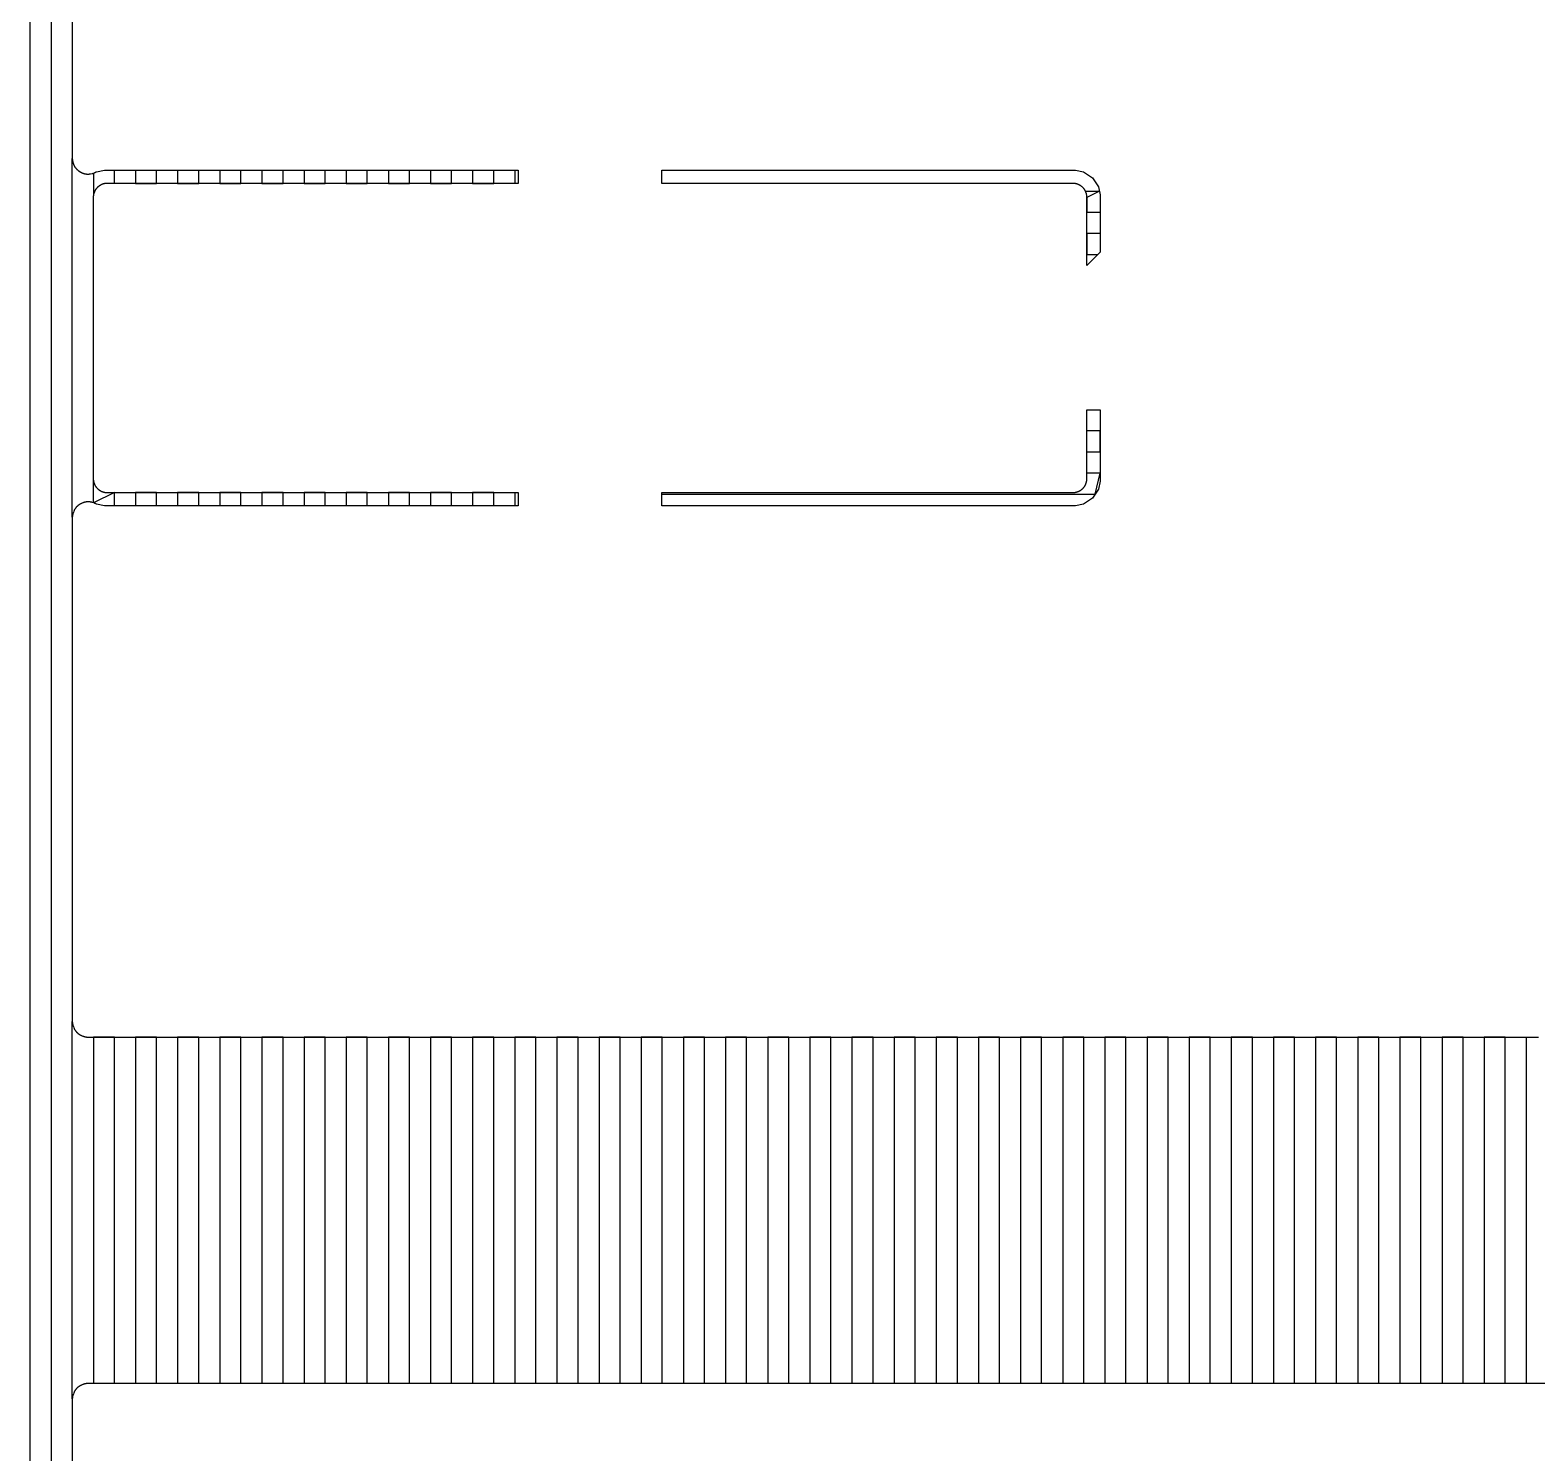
# Model space of a CAD drawing. Header units: metres. Extents: x 141.4 to 191.3, y -114.8 to -61.9.
# Drawn here: x 141.39 to 150.51, y -99.4 to -90.78 of the extents above; entities that cross this region are included whole.
import ezdxf

# ---------------------------------------------------------------- set-up
doc = ezdxf.new("R2010")
doc.units = ezdxf.units.M

msp = doc.modelspace()

# ---------------------------------------------------------------- linework, layer by layer
for points in [[(191.3479, -61.907), (191.3479, -114.8099), (141.392, -114.8099), (141.392, -61.907)], [(141.5195, -61.907), (141.5195, -114.8099), (141.647, -114.8099), (141.647, -108.3264)], [(141.647, -89.2048), (141.647, -91.5583), (141.647, -91.5604), (141.6471, -91.5624), (141.6472, -91.5645), (141.6474, -91.5666), (141.6476, -91.5687), (141.6479, -91.5707), (141.6483, -91.5728), (141.6486, -91.5749), (141.6491, -91.5769), (141.6495, -91.5789), (141.6501, -91.5809), (141.6507, -91.5829), (141.6526, -91.5893), (141.6532, -91.5913), (141.6539, -91.5933), (141.6546, -91.5952), (141.6554, -91.5972), (141.6562, -91.5991), (141.6571, -91.601), (141.658, -91.6029), (141.659, -91.6047), (141.66, -91.6066), (141.661, -91.6084), (141.6621, -91.6101), (141.6633, -91.6119), (141.6644, -91.6136), (141.6657, -91.6153), (141.6669, -91.617), (141.6682, -91.6186), (141.6696, -91.6202), (141.671, -91.6217), (141.6724, -91.6233), (141.6738, -91.6248), (141.6753, -91.6262), (141.6769, -91.6276), (141.6784, -91.629), (141.68, -91.6304), (141.6816, -91.6317), (141.6833, -91.6329), (141.685, -91.6342), (141.6867, -91.6353), (141.694, -91.6402), (141.6958, -91.6414), (141.6976, -91.6425), (141.6994, -91.6435), (141.7012, -91.6445), (141.703, -91.6455), (141.7049, -91.6464), (141.7068, -91.6473), (141.7087, -91.6481), (141.7107, -91.6489), (141.7126, -91.6496), (141.7146, -91.6503), (141.7166, -91.6509), (141.7186, -91.6515), (141.7206, -91.652), (141.7226, -91.6525), (141.7247, -91.6529), (141.7267, -91.6533), (141.7288, -91.6536), (141.7308, -91.6539), (141.7329, -91.6541), (141.735, -91.6543), (141.7371, -91.6544), (141.7392, -91.6545), (141.7413, -91.6545), (141.7433, -91.6545), (141.7454, -91.6544), (141.7475, -91.6543), (141.7496, -91.6541), (141.7517, -91.6539), (141.7537, -91.6536), (141.7558, -91.6533), (141.7578, -91.6529), (141.7665, -91.6512), (141.7685, -91.6508), (141.7705, -91.6503), (141.7726, -91.6498), (141.7746, -91.6492), (141.7766, -91.6485), (141.7785, -91.6479), (141.7805, -91.6471), (141.7824, -91.6464), (141.7843, -91.6455), (141.7862, -91.6447), (141.7881, -91.6438), (141.79, -91.6428), (141.7918, -91.6418), (141.7936, -91.6407), (141.7945, -91.6402), (141.8427, -91.6306), (144.345, -91.6306), (144.345, -91.7106), (141.859, -91.7106), (141.8569, -91.7106), (141.8548, -91.7107), (141.8527, -91.7108), (141.8507, -91.711), (141.8486, -91.7112), (141.8465, -91.7115), (141.8445, -91.7119), (141.8424, -91.7122), (141.8404, -91.7127), (141.8383, -91.7131), (141.8363, -91.7137), (141.8343, -91.7143), (141.8323, -91.7149), (141.8304, -91.7156), (141.8284, -91.7163), (141.8265, -91.7171), (141.8246, -91.7179), (141.8227, -91.7188), (141.8208, -91.7197), (141.8189, -91.7206), (141.8171, -91.7216), (141.8153, -91.7227), (141.8135, -91.7238), (141.8118, -91.7249), (141.8101, -91.7261), (141.8084, -91.7273), (141.8067, -91.7286), (141.8051, -91.7299), (141.8035, -91.7312), (141.8019, -91.7326), (141.8004, -91.734), (141.7989, -91.7355), (141.7974, -91.737), (141.796, -91.7385), (141.7946, -91.7401), (141.7933, -91.7417), (141.792, -91.7433), (141.7907, -91.745), (141.7895, -91.7467), (141.7883, -91.7484), (141.7872, -91.7501), (141.7861, -91.7519), (141.785, -91.7537), (141.784, -91.7555), (141.7831, -91.7574), (141.7822, -91.7593), (141.7813, -91.7612), (141.7805, -91.7631), (141.7797, -91.765), (141.779, -91.767), (141.7783, -91.7689), (141.7777, -91.7709), (141.7771, -91.7729), (141.7765, -91.7749), (141.7761, -91.777), (141.7756, -91.779), (141.7753, -91.7811), (141.7749, -91.7831), (141.7746, -91.7852), (141.7744, -91.7873), (141.7742, -91.7893), (141.7741, -91.7914), (141.774, -91.7935), (141.774, -91.7956), (141.774, -93.4974), (141.774, -93.4995), (141.7741, -93.5016), (141.7742, -93.5037), (141.7744, -93.5057), (141.7746, -93.5078), (141.7749, -93.5099), (141.7753, -93.5119), (141.7756, -93.514), (141.7761, -93.516), (141.7765, -93.5181), (141.7771, -93.5201), (141.7777, -93.5221), (141.7783, -93.5241), (141.779, -93.526), (141.7797, -93.528), (141.7805, -93.5299), (141.7813, -93.5318), (141.7822, -93.5337), (141.7831, -93.5356), (141.784, -93.5375), (141.785, -93.5393), (141.7861, -93.5411), (141.7872, -93.5429), (141.7883, -93.5446), (141.7895, -93.5463), (141.7907, -93.548), (141.792, -93.5497), (141.7933, -93.5513), (141.7946, -93.5529), (141.796, -93.5545), (141.7974, -93.556), (141.7989, -93.5575), (141.8004, -93.559), (141.8019, -93.5604), (141.8035, -93.5618), (141.8051, -93.5631), (141.8067, -93.5644), (141.8084, -93.5657), (141.8101, -93.5669), (141.8118, -93.5681), (141.8135, -93.5692), (141.8153, -93.5703), (141.8171, -93.5714), (141.8189, -93.5724), (141.8208, -93.5733), (141.8227, -93.5742), (141.8246, -93.5751), (141.8265, -93.5759), (141.8284, -93.5767), (141.8304, -93.5774), (141.8323, -93.5781), (141.8343, -93.5787), (141.8363, -93.5793), (141.8383, -93.5799), (141.8404, -93.5803), (141.8424, -93.5808), (141.8445, -93.5811), (141.8465, -93.5815), (141.8486, -93.5818), (141.8507, -93.582), (141.8527, -93.5822), (141.8548, -93.5823), (141.8569, -93.5824), (141.859, -93.5824), (144.345, -93.5824), (144.345, -93.6624), (141.8427, -93.6624), (141.7945, -93.6528), (141.7936, -93.6523), (141.7918, -93.6512), (141.79, -93.6502), (141.7881, -93.6492), (141.7862, -93.6483), (141.7843, -93.6475), (141.7824, -93.6466), (141.7805, -93.6459), (141.7785, -93.6451), (141.7766, -93.6445), (141.7746, -93.6438), (141.7682, -93.6419), (141.7662, -93.6413), (141.7642, -93.6408), (141.7621, -93.6403), (141.7601, -93.6399), (141.758, -93.6395), (141.756, -93.6391), (141.7539, -93.6389), (141.7518, -93.6386), (141.7498, -93.6385), (141.7477, -93.6383), (141.7456, -93.6383), (141.7435, -93.6382), (141.7414, -93.6383), (141.7393, -93.6383), (141.7372, -93.6385), (141.7352, -93.6386), (141.7331, -93.6389), (141.731, -93.6391), (141.729, -93.6395), (141.7269, -93.6399), (141.7249, -93.6403), (141.7228, -93.6408), (141.7208, -93.6413), (141.7188, -93.6419), (141.7168, -93.6425), (141.7149, -93.6432), (141.7129, -93.6439), (141.711, -93.6447), (141.7028, -93.6481), (141.7009, -93.6489), (141.699, -93.6498), (141.6972, -93.6507), (141.6953, -93.6516), (141.6935, -93.6526), (141.6917, -93.6537), (141.6899, -93.6548), (141.6881, -93.6559), (141.6864, -93.6571), (141.6847, -93.6583), (141.6831, -93.6596), (141.6814, -93.6609), (141.6798, -93.6622), (141.6783, -93.6636), (141.6768, -93.665), (141.6753, -93.6665), (141.6738, -93.668), (141.6724, -93.6695), (141.671, -93.6711), (141.6697, -93.6727), (141.6684, -93.6743), (141.6671, -93.676), (141.6659, -93.6777), (141.6647, -93.6794), (141.6636, -93.6811), (141.6625, -93.6829), (141.6614, -93.6847), (141.6604, -93.6865), (141.6594, -93.6884), (141.6585, -93.6903), (141.6577, -93.6922), (141.6568, -93.6941), (141.6535, -93.7022), (141.6527, -93.7041), (141.652, -93.7061), (141.6513, -93.7081), (141.6507, -93.7101), (141.6501, -93.7121), (141.6495, -93.7141), (141.6491, -93.7161), (141.6486, -93.7181), (141.6483, -93.7202), (141.6479, -93.7223), (141.6476, -93.7243), (141.6474, -93.7264), (141.6472, -93.7285), (141.6471, -93.7306), (141.647, -93.7326), (141.647, -93.7347), (141.647, -96.782)], [(141.647, -93.732), (141.647, -91.561)], [(141.7745, -91.6492), (141.7745, -91.786)], [(141.902, -91.7106), (141.902, -91.6306), (142.0295, -91.6306), (142.0295, -91.7106), (142.157, -91.7106), (142.157, -91.6306), (142.2845, -91.6306), (142.2845, -91.7106), (142.412, -91.7106), (142.412, -91.6306), (142.5395, -91.6306), (142.5395, -91.7106), (142.667, -91.7106), (142.667, -91.6306), (142.7945, -91.6306), (142.7945, -91.7106), (142.922, -91.7106), (142.922, -91.6306), (143.0495, -91.6306), (143.0495, -91.7106), (143.177, -91.7106), (143.177, -91.6306), (143.3045, -91.6306), (143.3045, -91.7106), (143.432, -91.7106), (143.432, -91.6306), (143.5595, -91.6306), (143.5595, -91.7106), (143.687, -91.7106), (143.687, -91.6306), (143.8145, -91.6306), (143.8145, -91.7106), (143.942, -91.7106), (143.942, -91.6306), (144.0695, -91.6306), (144.0695, -91.7106), (144.197, -91.7106), (144.197, -91.6306), (144.3245, -91.6306), (144.3245, -91.7106)], [(147.7773, -91.7581), (147.8618, -91.7581), (147.786, -91.7956), (147.786, -91.7935), (147.7859, -91.7914), (147.7858, -91.7893), (147.7856, -91.7873), (147.7854, -91.7852), (147.7851, -91.7831), (147.7847, -91.7811), (147.7844, -91.779), (147.7839, -91.777), (147.7835, -91.7749), (147.7829, -91.7729), (147.7823, -91.7709), (147.7817, -91.7689), (147.781, -91.767), (147.7803, -91.765), (147.7795, -91.7631), (147.7787, -91.7612), (147.7778, -91.7593), (147.7769, -91.7574), (147.776, -91.7555), (147.775, -91.7537), (147.7739, -91.7519), (147.7728, -91.7501), (147.7717, -91.7484), (147.7705, -91.7467), (147.7693, -91.745), (147.768, -91.7433), (147.7667, -91.7417), (147.7654, -91.7401), (147.764, -91.7385), (147.7626, -91.737), (147.7611, -91.7355), (147.7596, -91.734), (147.7581, -91.7326), (147.7565, -91.7312), (147.7549, -91.7299), (147.7533, -91.7286), (147.7516, -91.7273), (147.7499, -91.7261), (147.7482, -91.7249), (147.7465, -91.7238), (147.7447, -91.7227), (147.7429, -91.7216), (147.7411, -91.7206), (147.7392, -91.7197), (147.7373, -91.7188), (147.7354, -91.7179), (147.7335, -91.7171), (147.7316, -91.7163), (147.7296, -91.7156), (147.7277, -91.7149), (147.7257, -91.7143), (147.7237, -91.7137), (147.7217, -91.7131), (147.7196, -91.7127), (147.7176, -91.7122), (147.7155, -91.7119), (147.7135, -91.7115), (147.7114, -91.7112), (147.7093, -91.711), (147.7073, -91.7108), (147.7052, -91.7107), (147.7031, -91.7106), (147.701, -91.7106), (145.215, -91.7106), (145.215, -91.6306), (147.7173, -91.6306), (147.7654, -91.6402), (147.82, -91.6766), (147.8564, -91.7312), (147.866, -91.7793), (147.866, -92.1273), (147.786, -92.2073), (147.786, -91.7956), (147.786, -91.8856), (147.866, -91.8856), (147.866, -92.0131), (147.786, -92.0131), (147.786, -92.1406), (147.8527, -92.1406)], [(147.701, -93.5824), (147.7031, -93.5824), (147.7052, -93.5823), (147.7073, -93.5822), (147.7093, -93.582), (147.7114, -93.5818), (147.7135, -93.5815), (147.7155, -93.5811), (147.7176, -93.5808), (147.7196, -93.5803), (147.7217, -93.5799), (147.7237, -93.5793), (147.7257, -93.5787), (147.7277, -93.5781), (147.7296, -93.5774), (147.7316, -93.5767), (147.7335, -93.5759), (147.7354, -93.5751), (147.7373, -93.5742), (147.7392, -93.5733), (147.7411, -93.5724), (147.7429, -93.5714), (147.7447, -93.5703), (147.7465, -93.5692), (147.7482, -93.5681), (147.7499, -93.5669), (147.7516, -93.5657), (147.7533, -93.5644), (147.7549, -93.5631), (147.7565, -93.5618), (147.7581, -93.5604), (147.7596, -93.559), (147.7611, -93.5575), (147.7626, -93.556), (147.764, -93.5545), (147.7654, -93.5529), (147.7667, -93.5513), (147.768, -93.5497), (147.7693, -93.548), (147.7705, -93.5463), (147.7717, -93.5446), (147.7728, -93.5429), (147.7739, -93.5411), (147.775, -93.5393), (147.776, -93.5375), (147.7769, -93.5356), (147.7778, -93.5337), (147.7787, -93.5318), (147.7795, -93.5299), (147.7803, -93.528), (147.781, -93.526), (147.7817, -93.5241), (147.7823, -93.5221), (147.7829, -93.5201), (147.7835, -93.5181), (147.7839, -93.516), (147.7844, -93.514), (147.7847, -93.5119), (147.7851, -93.5099), (147.7854, -93.5078), (147.7856, -93.5057), (147.7858, -93.5037), (147.7859, -93.5016), (147.786, -93.4995), (147.786, -93.4974), (147.786, -93.0815), (147.866, -93.0815), (147.866, -93.5137), (147.8564, -93.5618), (147.82, -93.6164), (147.7654, -93.6528), (147.7172, -93.6624), (145.215, -93.6624), (145.215, -93.5824), (147.701, -93.5824)], [(145.215, -93.5915), (147.8366, -93.5915), (147.866, -93.464), (147.786, -93.464), (147.786, -93.3365), (147.866, -93.3365), (147.866, -93.209), (147.786, -93.209)], [(144.3245, -93.5824), (144.3245, -93.6624), (144.197, -93.6624), (144.197, -93.5824), (144.0695, -93.5824), (144.0695, -93.6624), (143.942, -93.6624), (143.942, -93.5824), (143.8145, -93.5824), (143.8145, -93.6624), (143.687, -93.6624), (143.687, -93.5824), (143.5595, -93.5824), (143.5595, -93.6624), (143.432, -93.6624), (143.432, -93.5824), (143.3045, -93.5824), (143.3045, -93.6624), (143.177, -93.6624), (143.177, -93.5824), (143.0495, -93.5824), (143.0495, -93.6624), (142.922, -93.6624), (142.922, -93.5824), (142.7945, -93.5824), (142.7945, -93.6624), (142.667, -93.6624), (142.667, -93.5824), (142.5395, -93.5824), (142.5395, -93.6624), (142.412, -93.6624), (142.412, -93.5824), (142.2845, -93.5824), (142.2845, -93.6624), (142.157, -93.6624), (142.157, -93.5824), (142.0295, -93.5824), (142.0295, -93.6624), (141.902, -93.6624), (141.902, -93.5824), (141.7745, -93.6438), (141.7745, -93.507)], [(141.647, -96.782), (141.647, -96.7841), (141.6471, -96.7862), (141.6472, -96.7883), (141.6474, -96.7904), (141.6476, -96.7925), (141.6479, -96.7945), (141.6483, -96.7966), (141.6486, -96.7986), (141.6491, -96.8007), (141.6495, -96.8027), (141.6501, -96.8047), (141.6507, -96.8067), (141.6513, -96.8087), (141.652, -96.8107), (141.6527, -96.8126), (141.6535, -96.8146), (141.6568, -96.8227), (141.6577, -96.8246), (141.6585, -96.8265), (141.6594, -96.8284), (141.6604, -96.8302), (141.6614, -96.8321), (141.6625, -96.8339), (141.6636, -96.8357), (141.6647, -96.8374), (141.6659, -96.8391), (141.6671, -96.8408), (141.6684, -96.8425), (141.6697, -96.8441), (141.671, -96.8457), (141.6724, -96.8473), (141.6738, -96.8488), (141.6753, -96.8503), (141.6768, -96.8517), (141.6783, -96.8532), (141.6798, -96.8545), (141.6814, -96.8559), (141.6831, -96.8572), (141.6847, -96.8585), (141.6864, -96.8597), (141.6881, -96.8609), (141.6899, -96.862), (141.6917, -96.8631), (141.6935, -96.8641), (141.6953, -96.8651), (141.6972, -96.8661), (141.699, -96.867), (141.7009, -96.8679), (141.7028, -96.8687), (141.711, -96.8721), (141.7129, -96.8729), (141.7149, -96.8736), (141.7168, -96.8743), (141.7188, -96.8749), (141.7208, -96.8755), (141.7228, -96.876), (141.7249, -96.8765), (141.7269, -96.8769), (141.729, -96.8773), (141.731, -96.8776), (141.7331, -96.8779), (141.7352, -96.8781), (141.7372, -96.8783), (141.7393, -96.8784), (141.7414, -96.8785), (141.7435, -96.8785), (150.5176, -96.8785)], [(141.647, -99.0688), (141.647, -96.7848)], [(150.4445, -96.8785), (150.4445, -98.975), (150.317, -98.975), (150.317, -96.8785), (150.1895, -96.8785), (150.1895, -98.975), (150.062, -98.975), (150.062, -96.8785), (149.9345, -96.8785), (149.9345, -98.975), (149.807, -98.975), (149.807, -96.8785), (149.6795, -96.8785), (149.6795, -98.975), (149.552, -98.975), (149.552, -96.8785), (149.4245, -96.8785), (149.4245, -98.975), (149.297, -98.975), (149.297, -96.8785), (149.1695, -96.8785), (149.1695, -98.975), (149.042, -98.975), (149.042, -96.8785), (148.9145, -96.8785), (148.9145, -98.975), (148.787, -98.975), (148.787, -96.8785), (148.6595, -96.8785), (148.6595, -98.975), (148.532, -98.975), (148.532, -96.8785), (148.4045, -96.8785), (148.4045, -98.975), (148.277, -98.975), (148.277, -96.8785), (148.1495, -96.8785), (148.1495, -98.975), (148.022, -98.975), (148.022, -96.8785), (147.8945, -96.8785), (147.8945, -98.975), (147.767, -98.975), (147.767, -96.8785), (147.6395, -96.8785), (147.6395, -98.975), (147.512, -98.975), (147.512, -96.8785), (147.3845, -96.8785), (147.3845, -98.975), (147.257, -98.975), (147.257, -96.8785), (147.1295, -96.8785), (147.1295, -98.975), (147.002, -98.975), (147.002, -96.8785), (146.8745, -96.8785), (146.8745, -98.975), (146.747, -98.975), (146.747, -96.8785), (146.6195, -96.8785), (146.6195, -98.975), (146.492, -98.975), (146.492, -96.8785), (146.3645, -96.8785), (146.3645, -98.975), (146.237, -98.975), (146.237, -96.8785), (146.1095, -96.8785), (146.1095, -98.975), (145.982, -98.975), (145.982, -96.8785), (145.8545, -96.8785), (145.8545, -98.975), (145.727, -98.975), (145.727, -96.8785), (145.5995, -96.8785), (145.5995, -98.975), (145.472, -98.975), (145.472, -96.8785), (145.3445, -96.8785), (145.3445, -98.975), (145.217, -98.975), (145.217, -96.8785), (145.0895, -96.8785), (145.0895, -98.975), (144.962, -98.975), (144.962, -96.8785), (144.8345, -96.8785), (144.8345, -98.975), (144.707, -98.975), (144.707, -96.8785), (144.5795, -96.8785), (144.5795, -98.975), (144.452, -98.975), (144.452, -96.8785), (144.3245, -96.8785), (144.3245, -98.975), (144.197, -98.975), (144.197, -96.8785), (144.0695, -96.8785), (144.0695, -98.975), (143.942, -98.975), (143.942, -96.8785), (143.8145, -96.8785), (143.8145, -98.975), (143.687, -98.975), (143.687, -96.8785), (143.5595, -96.8785), (143.5595, -98.975), (143.432, -98.975), (143.432, -96.8785), (143.3045, -96.8785), (143.3045, -98.975), (143.177, -98.975), (143.177, -96.8785), (143.0495, -96.8785), (143.0495, -98.975), (142.922, -98.975), (142.922, -96.8785), (142.7945, -96.8785), (142.7945, -98.975), (142.667, -98.975), (142.667, -96.8785), (142.5395, -96.8785), (142.5395, -98.975), (142.412, -98.975), (142.412, -96.8785), (142.2845, -96.8785), (142.2845, -98.975), (142.157, -98.975), (142.157, -96.8785), (142.0295, -96.8785), (142.0295, -98.975), (141.902, -98.975), (141.902, -96.8785), (141.7745, -96.8785), (141.7745, -98.975)], [(176.155, -98.975), (141.7435, -98.975), (141.7414, -98.975), (141.7393, -98.9751), (141.7372, -98.9752), (141.7352, -98.9754), (141.7331, -98.9756), (141.731, -98.9759), (141.729, -98.9763), (141.7269, -98.9766), (141.7249, -98.9771), (141.7228, -98.9775), (141.7208, -98.9781), (141.7188, -98.9787), (141.7168, -98.9793), (141.7149, -98.98), (141.7129, -98.9807), (141.711, -98.9815), (141.7028, -98.9848), (141.7009, -98.9857), (141.699, -98.9865), (141.6972, -98.9874), (141.6953, -98.9884), (141.6935, -98.9894), (141.6917, -98.9905), (141.6899, -98.9916), (141.6881, -98.9927), (141.6864, -98.9939), (141.6847, -98.9951), (141.6831, -98.9964), (141.6814, -98.9977), (141.6798, -98.999), (141.6783, -99.0004), (141.6768, -99.0018), (141.6753, -99.0033), (141.6738, -99.0048), (141.6724, -99.0063), (141.671, -99.0078), (141.6697, -99.0094), (141.6684, -99.0111), (141.6671, -99.0127), (141.6659, -99.0144), (141.6647, -99.0161), (141.6636, -99.0179), (141.6625, -99.0197), (141.6614, -99.0215), (141.6604, -99.0233), (141.6594, -99.0252), (141.6585, -99.027), (141.6577, -99.0289), (141.6568, -99.0308), (141.6535, -99.039), (141.6527, -99.0409), (141.652, -99.0429), (141.6513, -99.0448), (141.6507, -99.0468), (141.6501, -99.0488), (141.6495, -99.0508), (141.6491, -99.0529), (141.6486, -99.0549), (141.6483, -99.057), (141.6479, -99.059), (141.6476, -99.0611), (141.6474, -99.0632), (141.6472, -99.0652), (141.6471, -99.0673), (141.647, -99.0694), (141.647, -99.0715), (141.647, -108.3237)]]:
    msp.add_lwpolyline(points)

doc.saveas('drawing.dxf')
